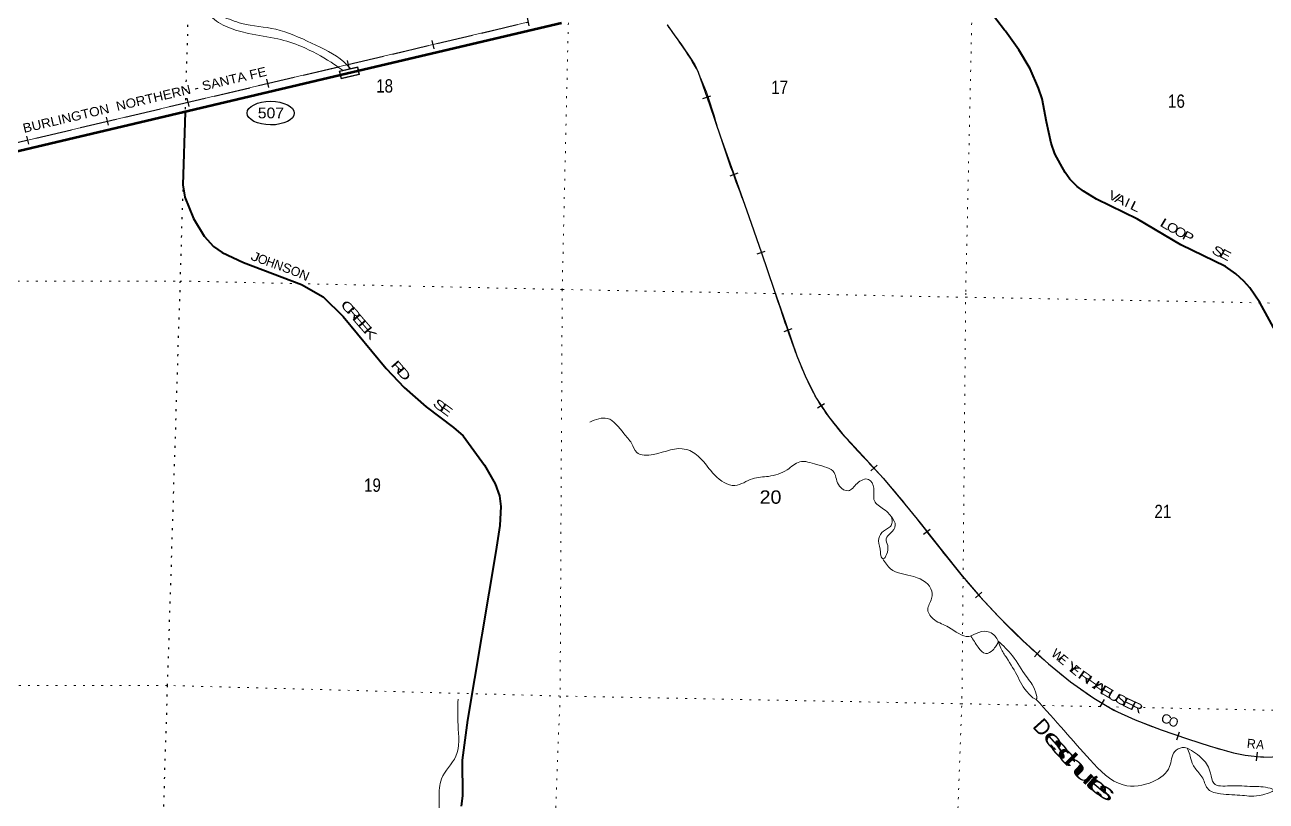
# Model space of a CAD drawing. Header units: feet. Extents: x -518066 to -250644, y -364975 to -177792.
# Drawn here: x -438504 to -422236, y -235210 to -225043 of the extents above; entities that cross this region are included whole.
import ezdxf
from ezdxf.enums import TextEntityAlignment as Align

# ---------------------------------------------------------------- set-up
doc = ezdxf.new("R2010")
doc.units = ezdxf.units.FT
doc.header["$LTSCALE"] = 80
doc.linetypes.add('DOTTED', pattern=[1.5, 0.3, -1.2])
doc.linetypes.add('LONG_DASHED', pattern=[7.5, 6, -1.5])
for name, color, linetype, lineweight in [('17', 7, 'Continuous', 25), ('23', 7, 'Continuous', 70), ('26', 7, 'Continuous', 40), ('34', 7, 'Continuous', 25), ('39', 7, 'Continuous', 13), ('41', 7, 'Continuous', 13), ('59', 7, 'Continuous', 13), ('6', 7, 'DOTTED', 25), ('63', 7, 'Continuous', 25), ('7', 7, 'DOTTED', 13)]:
    doc.layers.add(name, color=color, linetype=linetype, lineweight=lineweight)
doc.layers.add('27', color=7, linetype='Continuous')

msp = doc.modelspace()

# ---------------------------------------------------------------- linework, layer by layer
at = {"layer": '17'}
msp.add_ellipse((-435281.62, -226198.69), major_axis=(309.24, -1), ratio=0.500121, dxfattribs=at)
at = {"layer": '23'}
msp.add_lwpolyline([(-439529.34, -226914.04), (-434125.42, -225642.27), (-431468.5, -225016.96)], dxfattribs=at)
at = {"layer": '26'}
for points in [[(-425652.41, -225126.18), (-425665.04, -225110.87), (-425865.95, -224849.06), (-426038.4, -224567.68), (-426180.48, -224269.81), (-426212.42, -224198.53), (-426275.22, -224024.71), (-426319.51, -223845.28), (-426360.06, -223664.51), (-426402.3, -223524.81), (-426506.81, -223237.05), (-426554.01, -223130.07), (-426557.07, -223122.9), (-426577.3, -223066.44), (-426591.52, -223008.16), (-426599.56, -222948.73), (-426610.29, -222866.44), (-426638.94, -222734.68), (-426697.65, -222537.82), (-426707.98, -222503.21)], [(-422067.34, -229142.19), (-422317.97, -228681.14), (-422448.2, -228486.41), (-422529.3, -228402.12), (-422632.32, -228302.22), (-422767, -228208.88), (-423355.44, -227922.01), (-423922.54, -227587.44), (-424459.52, -227328.06), (-424630.99, -227221.61), (-424713.84, -227158.17), (-424753.74, -227121.33), (-424807.77, -227065.57), (-424870.34, -226978.07), (-424932.99, -226869.23), (-425003.31, -226730.43), (-425052.07, -226592.62), (-425114.87, -226313.45), (-425171.06, -226012.07), (-425217.57, -225874.37), (-425329.16, -225618.06), (-425475.11, -225370.9), (-425652.41, -225126.18)], [(-436401.58, -226188.45), (-436432.26, -227136.49), (-436405.16, -227301.46), (-436292.69, -227577.48), (-436151.19, -227812.34), (-436031.52, -227948.04), (-435917.17, -228025.21), (-435636.12, -228156.87), (-434876.05, -228445.61), (-434594.64, -228606.38), (-434332.21, -228863.35), (-433769.74, -229544.85), (-433533.08, -229794.63), (-433243.22, -230047.4), (-432885.96, -230315.39), (-432760.55, -230425.24), (-432481.32, -230811.06), (-432339.05, -231053.19), (-432283.21, -231210.17), (-432263.72, -231349.62), (-432279.22, -231598.65), (-432331.08, -231941.89), (-432703.06, -234149.06), (-432771.19, -234671.87), (-432768.53, -235140.17), (-432784.49, -235275.88)]]:
    msp.add_lwpolyline(points, dxfattribs=at)
at = {"layer": '34', "lineweight": 13}
msp.add_line((-439521.26, -226801.72), (-431914.93, -225009.3), dxfattribs=at)
at = {"layer": '34'}
for p, q in [((-429619.71, -226008.01), (-429515.37, -225971.3)), ((-429261.5, -227018.97), (-429157.41, -226981.56)), ((-428905.67, -228044.01), (-428801.08, -228008.01)), ((-428554.05, -229057.06), (-428449.55, -229020.82)), ((-428114.42, -230060.8), (-428021.82, -230000.31)), ((-427416.21, -230883.64), (-427334.56, -230809.03)), ((-426724.35, -231715.25), (-426637.73, -231646.47)), ((-426043.85, -232546.41), (-425960.04, -232474.23)), ((-425273.66, -233320.52), (-425199.53, -233238.42)), ((-424411.9, -233973.31), (-424355.62, -233878.08)), ((-423406.83, -234405.67), (-423370.77, -234301.1)), ((-422360.42, -234679.95), (-422349.02, -234569.93))]:
    msp.add_line(p, q, dxfattribs=at)
msp.add_lwpolyline([(-430086.5, -225043.05), (-429992.87, -225174.45), (-429899.91, -225304.92), (-429778.29, -225477.3), (-429724.19, -225567.5), (-429680.52, -225662.82), (-429531.41, -226086.61), (-429386, -226511.19), (-429198.99, -227031.45), (-429014.35, -227552.57), (-428850.2, -228029.37), (-428686.53, -228506.34), (-428535.9, -228942.76), (-428384.65, -229378.95), (-428270.04, -229662.05), (-428128.59, -229934.5), (-427972.38, -230173.63), (-427793.79, -230395.58), (-427521.88, -230687.07), (-427253.44, -230980.83), (-427010.11, -231272.71), (-426769.27, -231566.67), (-426493.66, -231913.79), (-426217.78, -232260.8), (-425983.4, -232532.93), (-425738.39, -232796.14), (-425419.74, -233111.51), (-425086.54, -233412.41), (-424798, -233647.86), (-424492.54, -233862.22), (-424229.99, -234017.39), (-423954.35, -234145.69), (-423613.17, -234273.99), (-423268.6, -234392.83), (-422968.93, -234488.93), (-422665.43, -234575.48), (-422509.46, -234609.62), (-422271.62, -234634.26), (-422034.95, -234626.12)], dxfattribs=at)
at = {"layer": '34', "lineweight": 13}
msp.add_spline([(-430086.73, -225044.62), (-429900.81, -225305.56), (-429681.54, -225663.23), (-429387.04, -226511.55), (-429015.39, -227552.93), (-428687.57, -228506.7), (-428385.68, -229379.34), (-428129.54, -229935.06), (-427794.62, -230396.3), (-427254.27, -230981.55), (-426770.13, -231567.36), (-426218.63, -232261.5), (-425739.18, -232796.91), (-425087.26, -233413.24), (-424493.14, -233863.15), (-423954.78, -234146.7), (-423268.95, -234393.87), (-422665.7, -234576.55), (-422034.84, -234627.22), (-421441.29, -234495.92), (-420719.79, -234233.22), (-420271.44, -234128.29), (-419693.19, -234119.26), (-418977.83, -234162.09), (-418535.93, -234223.91), (-417975.59, -234435.63), (-417170.69, -234808.59), (-416890.82, -235000.92), (-416722.81, -235248.65), (-416404.44, -235803.98), (-416013.13, -236634.72), (-415678.05, -237391.59), (-415322.92, -238148.98), (-414952.28, -238926.89), (-414660.98, -239594.13), (-414483.08, -240073.39), (-414398.62, -240745.28), (-414318.47, -241503.54), (-414214.66, -242202.08), (-414086.02, -242722.28), (-413815.92, -243205.96), (-413364.78, -243825.09), (-412991.8, -244289.34), (-412625.27, -244618.67), (-412176.87, -244813.39), (-411646.59, -244947.91), (-411033.74, -244996.1), (-410301.48, -245007.18), (-409669.44, -245013.64), (-409112.98, -244993.99), (-408788.18, -245006.5), (-408612.32, -245028.04), (-408453.59, -245079.54)], degree=3, dxfattribs=at)
at = {"layer": '39'}
for points in [[(-434341.5, -225636.25), (-434490.88, -225533.56), (-434874.78, -225328.46), (-435189.14, -225225.73), (-435570.66, -225157.44), (-435841.39, -225073.95), (-435965.55, -225012.74), (-436071.72, -224929.45)], [(-435919.54, -224932.48), (-435659.44, -225024.4), (-435215.91, -225100.34), (-434747.08, -225281.52), (-434324.15, -225527.86), (-434237.22, -225613.43)], [(-431101.33, -230244.61), (-430870.06, -230197.3), (-430652.58, -230396.04), (-430553.61, -230523.31), (-430484.57, -230643.77), (-430266.49, -230669.58), (-429837.21, -230602.36), (-429661.39, -230707.51), (-429462.87, -230939.94), (-429197.54, -231075.58), (-428966.39, -230987.1), (-428758.85, -230956.33), (-428513.71, -230870.22), (-428348.36, -230765.94), (-428126.54, -230801.9), (-427898.52, -230906.4), (-427827.02, -231085.25), (-427712.19, -231144.55), (-427597.26, -231049.02), (-427445.34, -230996.67), (-427378.14, -231111.05), (-427370.55, -231278.17), (-427248.93, -231383.91), (-427174.43, -231450.21), (-427147.32, -231487.12)], [(-427147.32, -231487.12), (-427096.06, -231597.05), (-427159.06, -231701.99), (-427215.14, -231772.93), (-427195.49, -231863.94), (-427210.57, -231978.17), (-427254.19, -232033.34), (-427272.03, -232024.83), (-427288.1, -231950.01), (-427314.16, -231798.49), (-427273.22, -231692.98), (-427170.96, -231621.24), (-427139.64, -231575.8), (-427147.32, -231487.12)], [(-427261.28, -232034.61), (-427157.44, -232168.6), (-426892.89, -232257.97), (-426628.53, -232429.78), (-426619.82, -232554.7), (-426669.91, -232702.21), (-426581.13, -232835.24), (-426397.07, -232932.56), (-426133.32, -233052.07), (-426001.46, -232999.21), (-425862.86, -232994.78), (-425788.04, -233049.03), (-425747.72, -233113.38)], [(-426106.21, -233051.38), (-426008.66, -233194.09), (-425910.52, -233277.1), (-425818.98, -233231.22), (-425773.31, -233174.1), (-425750.2, -233130.14), (-425747.58, -233112.43)], [(-425747.72, -233113.38), (-425562.08, -233306.31), (-425380.57, -233574.5), (-425259.52, -233776.76), (-425248.15, -233877.61), (-425309.36, -233839.81), (-425487.29, -233587.8), (-425638.99, -233330.45), (-425711.99, -233207.88), (-425747.72, -233113.38)], [(-432826.46, -233872.69), (-432825.48, -234212.59), (-432854.4, -234620.08), (-433042.99, -234918.83), (-433073.59, -235163.38), (-433090.79, -235432.41), (-433224.86, -235718.5), (-433227.03, -236176.97), (-433288.51, -236838.63), (-433247.59, -237223.4), (-433207.61, -237858.73), (-433259.51, -238450.64), (-433384.97, -239016.49), (-433529.28, -239461.19), (-433666.29, -239857.81), (-433917, -240303.75), (-434034.59, -240574.18), (-433966.14, -240867.58), (-434022.39, -241246.2), (-434098.75, -241626.31), (-434216.92, -241768.02), (-434267.31, -242001.99), (-434232.63, -242282.44), (-434138.81, -242602.64), (-434065.08, -242773.49), (-433994.15, -243199.68), (-433969.96, -243421.53), (-433964.08, -243652.96), (-433976.71, -243825.58), (-433985.88, -243943.99), (-433938.13, -244110.15), (-433956.99, -244290.65), (-434161.94, -244601.03), (-434165.34, -244804.06), (-434215.73, -244887.21), (-434365.8, -244945.63), (-434380.22, -245110.17), (-434409.32, -245298.45), (-434553.51, -245437.46), (-434657, -245555.42), (-434809.78, -245639.92), (-434883.94, -245786.8), (-434980.8, -245957.22), (-435042.37, -246158.73), (-434967.92, -246377.87), (-434975.68, -246518.44), (-434954.51, -246627.59), (-434955.23, -246730.14), (-435113.25, -246846.15)], [(-425249.47, -233877.34), (-424883.71, -234285.32), (-424542.74, -234670.3), (-424109.91, -234997.35), (-423717.37, -234953.3), (-423501.43, -234757.84), (-423433.95, -234560.5), (-423336.24, -234508.76), (-423272.17, -234514.45)], [(-423272.17, -234514.45), (-423065.38, -234662.64), (-422965.8, -234842.22), (-422923.2, -234976.06), (-422711.36, -235009.75), (-422414.53, -235017.5), (-422182.36, -235041.67), (-422144.63, -235056.73), (-422278.93, -235125.62), (-422548.11, -235134.68), (-422834.53, -235113.12), (-422993.59, -235056.68), (-423067.95, -234909.94), (-423120.23, -234838.18), (-423205.16, -234711.28), (-423238.26, -234597.79), (-423272.17, -234514.45)]]:
    msp.add_spline(points, degree=3, dxfattribs=at)
at = {"layer": '59'}
for points in [[(-434383.16, -225649.13), (-434140.04, -225590.86), (-434115.57, -225692.96), (-434358.68, -225751.24)], [(-434373.52, -225655.04), (-434145.95, -225600.49), (-434125.2, -225687.04), (-434352.76, -225741.6)]]:
    msp.add_lwpolyline(points, close=True, dxfattribs=at)
at = {"layer": '6'}
msp.add_lwpolyline([(-436366.03, -224923.82), (-436469.83, -228397.91), (-436637.03, -233694.71), (-436804.13, -238987.5), (-436985.64, -244293.98), (-437040.58, -249595.73), (-437137.81, -254902.41), (-437181.91, -257353.12)], dxfattribs=at)
at = {"layer": '63'}
for p, q in [((-431892.49, -225056.43), (-431916.33, -224947.99)), ((-433138.47, -225355.46), (-433163.84, -225247.79)), ((-434249.54, -225617.09), (-434274.91, -225509.43)), ((-435306.98, -225863.6), (-435332.35, -225755.94)), ((-436350.01, -226112.07), (-436375.38, -226004.41)), ((-437407.45, -226358.57), (-437432.82, -226250.91)), ((-438450.48, -226607.04), (-438475.85, -226499.38))]:
    msp.add_line(p, q, dxfattribs=at)
at = {"layer": '63', "linetype": 'LONG_DASHED'}
msp.add_line((-439527.18, -226801.99), (-431916.23, -225008.48), dxfattribs=at)
at = {"layer": '7'}
msp.add_line((-426082.48, -224417.83), (-426096.82, -225117.89), dxfattribs=at)
for points in [[(-431380.93, -225018.6), (-431461.29, -228508.65), (-431470.21, -230237.26)], [(-427086.63, -256958.02), (-427172.64, -255038.06), (-426822.95, -249822.44), (-426557.29, -244596.58), (-426417.15, -239260.86), (-426222.28, -233860.24), (-426172.77, -228536.23), (-426096.82, -225117.89)], [(-439557.98, -228400.82), (-436469.83, -228397.91), (-433397.89, -228465.83)], [(-433284.16, -228468.34), (-431461.29, -228508.65), (-426175.56, -228610.53), (-420837.62, -228711.77), (-415503.54, -228806.88), (-410171.54, -228980.36), (-408165.23, -229027.16)], [(-431470.86, -230364.13), (-431488.75, -233833.23), (-431696.08, -239084.78), (-431840.99, -244418.33), (-431932.2, -249725.16), (-432071.16, -255016.67), (-432168.76, -260337.41), (-432362.46, -265649.61), (-432503.74, -270777.21)], [(-424172.67, -233977.22), (-426225.07, -233934.54), (-431488.75, -233833.23), (-436637.03, -233694.71), (-439659.93, -233694.39)], [(-420233.63, -234058.04), (-420941.56, -234044.42), (-423849.49, -233983.95)]]:
    msp.add_lwpolyline(points, dxfattribs=at)

# ---------------------------------------------------------------- texts
at = {"layer": '17', "width": 1.1}
msp.add_text('507', height=140, dxfattribs=at).set_placement((-435278.73, -226267), align=Align.CENTER)
at = {"layer": '27'}
for s, rotation, width, p in [('V', 333.539, 1.3, (-424257.32, -227340.64)), ('A', 335.442, 1.25, (-424169.44, -227384.76)), ('I', 335.442, 1.15, (-424079.57, -227426.07)), ('L', 334.549, 1.4, (-423974.83, -227474.73)), ('L', 328.946, 1.55, (-423582.71, -227702.81)), ('O', 329.613, 1.2, (-423490.57, -227754.69)), ('O', 329.613, 1.2, (-423388.39, -227811.5)), ('P', 331.84, 1.3, (-423285.16, -227870.86)), ('J', 337.773, 1.35, (-435504.31, -228134.6)), ('S', 327.887, 1.4, (-422898.13, -228061.06)), ('E', 332.038, 1.3, (-422797.43, -228107.81)), ('H', 340.474, 0.95, (-435302.51, -228209.17)), ('S', 339.906, 1.1, (-435088.52, -228285.85)), ('N', 336.54, 1.1, (-434864.91, -228376.17)), ('C', 312.148, 1.6, (-434314.37, -228780.67)), ('R', 312.148, 1.6, (-434235.24, -228865.48)), ('E', 310.481, 1.65, (-434164.51, -228953.82)), ('E', 310.481, 1.65, (-434093.93, -229034.14)), ('K', 309.245, 1.55, (-434020.67, -229118.31)), ('R', 311.397, 1.55, (-433656.42, -229568.19)), ('D', 311.397, 1.55, (-433580.78, -229654)), ('S', 320.818, 1.6, (-433104.01, -230072.1)), ('E', 323.584, 1.5, (-433017.39, -230133.92))]:
    msp.add_text(s, height=120, rotation=rotation, dxfattribs=dict(at, width=width)).set_placement(p, align=Align.CENTER)
for s, rotation, p in [('O', 339.34, (-435406.13, -228171.59)), ('N', 340.474, (-435196.92, -228246.61)), ('O', 338.553, (-434976.52, -228328.9))]:
    msp.add_text(s, height=120, rotation=rotation, dxfattribs=at).set_placement(p, align=Align.CENTER)
at = {"layer": '34'}
for s, rotation, p in [('W', 320.785, (-425003.61, -233343.74)), ('E', 320.785, (-424933.21, -233402.48)), ('E', 320.785, (-424768.06, -233542.08)), ('O', 340.971, (-423468.75, -234229.39)), ('R', 354.085, (-422435.91, -234516.7))]:
    msp.add_text(s, height=120, rotation=rotation, dxfattribs=at).set_placement(p, align=Align.CENTER)
for s, rotation, width, p in [('Y', 320.785, 1.6, (-424805.46, -233512.69)), ('R', 324.94, 1.6, (-424640.26, -233636.39)), ('H', 324.94, 1.6, (-424543.97, -233703.97)), ('A', 324.94, 1.6, (-424454.25, -233766.93)), ('E', 329.416, 1.65, (-424354.74, -233826.84)), ('U', 329.416, 1.4, (-424262.46, -233883.83)), ('S', 329.416, 1.55, (-424165.63, -233932.47)), ('E', 335.04, 1.5, (-424063, -233985.96)), ('R', 335.04, 1.35, (-423955.15, -234035.21)), ('C', 339.391, 1.1, (-423567.23, -234188)), ('A', 353.085, 0.95, (-422320.59, -234526.49))]:
    msp.add_text(s, height=120, rotation=rotation, dxfattribs=dict(at, width=width)).set_placement(p, align=Align.CENTER)
at = {"layer": '41'}
msp.add_text('D', height=200, rotation=311.877, dxfattribs=at).set_placement((-425242.73, -234309.63), align=Align.CENTER)
for s, rotation, width, p in [('e', 311.877, 1.9, (-425085.06, -234477.74)), ('s', 311.577, 2.2, (-424998.82, -234582.51)), ('c', 311.485, 2.1, (-424910.28, -234683.65)), ('h', 314.954, 2.15, (-424799.31, -234800.58)), ('u', 317.138, 2.1, (-424688.99, -234916.13)), ('t', 318.953, 1.85, (-424572.73, -235027.78)), ('e', 319.774, 1.85, (-424489.42, -235092.41)), ('s', 328.291, 1.8, (-424384.57, -235165.72))]:
    msp.add_text(s, height=200, rotation=rotation, dxfattribs=dict(at, width=width)).set_placement(p, align=Align.CENTER)
at = {"layer": '63', "width": 1.1}
msp.add_text('BURLINGTON  NORTHERN - SANTA FE', height=120, rotation=13.26, dxfattribs=at).set_placement((-438513.52, -226458.88))
at = {"layer": '7'}
for s, width, p in [('18', 0.85, (-433899.47, -225930.41)), ('17', 0.85, (-428721.85, -225948.34)), ('16', 0.85, (-423522.23, -226129.53)), ('19', 0.85, (-434058.54, -231158.83)), ('20', 1.1, (-428874.63, -231314.91)), ('21', 0.85, (-423700.51, -231503.45))]:
    msp.add_text(s, height=175, dxfattribs=dict(at, width=width)).set_placement(p)

doc.saveas('drawing.dxf')
